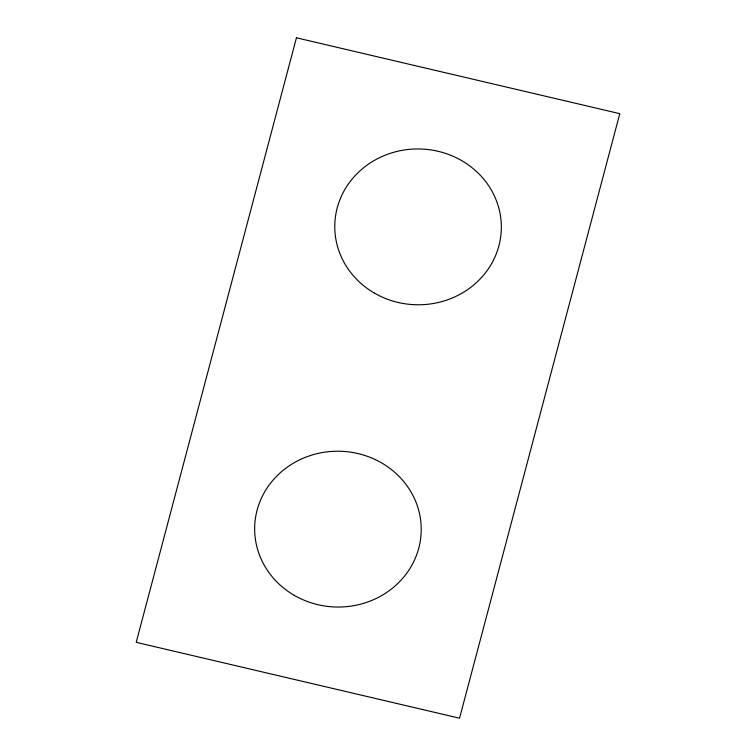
<?xml version="1.0" encoding="UTF-8"?>
<svg xmlns="http://www.w3.org/2000/svg" width="756" height="756" viewBox="0 0 756 756"><rect width="100%" height="100%" fill="white"/><g stroke="black" fill="none" stroke-linecap="round" stroke-linejoin="round"><path stroke-width="1.13" d="M296.446 37.8L136.212 642.335L459.553 718.2L619.788 113.665L296.446 37.8M374.371 293.073A83.283 77.906 1.3 0 0 501.304 229.333A83.283 77.906 1.3 0 0 378.501 158.193A83.283 77.906 1.3 0 0 374.371 293.073M294.254 595.341A83.283 77.906 1.3 0 0 421.186 531.6A83.283 77.906 1.3 0 0 298.384 460.461A83.283 77.906 1.3 0 0 294.254 595.341"/></g></svg>
